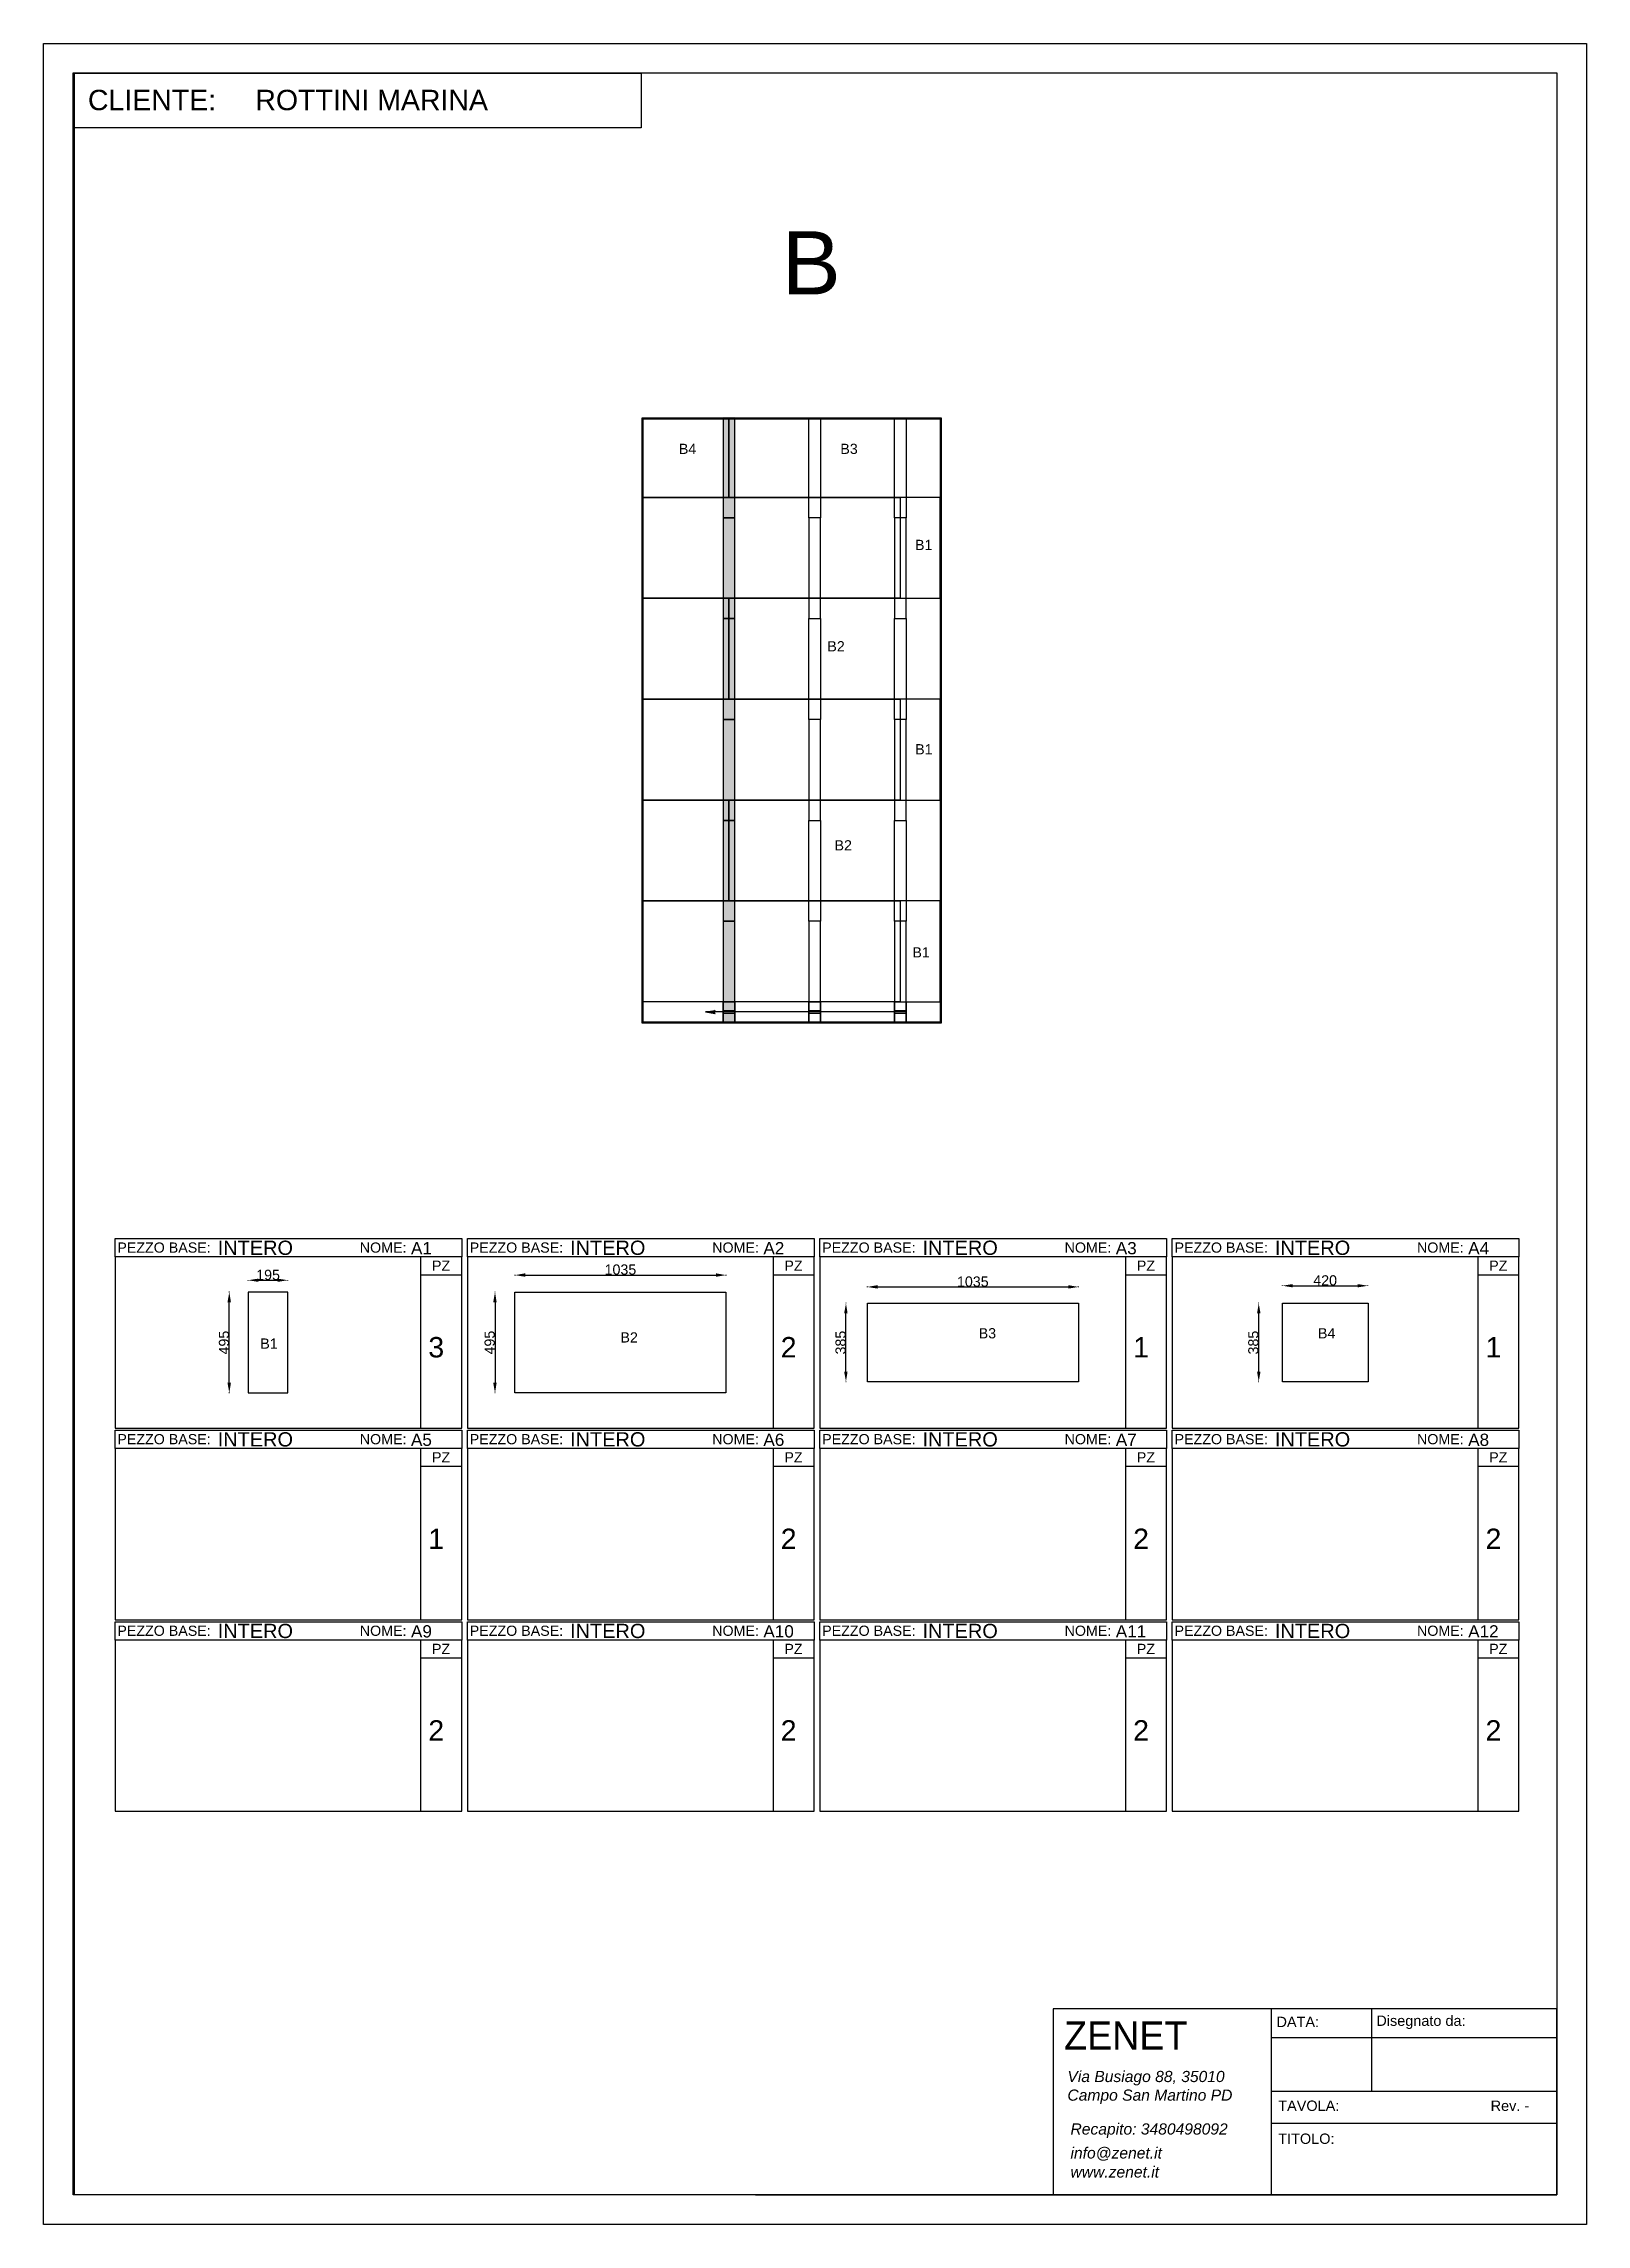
# Paper-space layout 'B' of a CAD drawing. Header units: millimetres. Extents: x 5 to 215, y -67 to 230.
# The model-space entities are those that its viewports show. They can reach past a viewport. Long polylines and large blocks are cut down to what shows.
import ezdxf

# ---------------------------------------------------------------- set-up
doc = ezdxf.new("R2010")
doc.units = ezdxf.units.MM
doc.linetypes.add('ACAD_ISO02W100', pattern=[15, 12, -3])
for name, color, linetype in [('- QUOTE', 7, 'Continuous'), ('DISTINTA PRODUZIONE', 7, 'Continuous'), ('FINESTRA', 7, 'Continuous'), ('MURALI CLIENTE', 8, 'ACAD_ISO02W100'), ('NOTE TECNICHE', 7, 'Continuous'), ('OFFSET', 2, 'Continuous'), ('PERIMETRO', 1, 'Continuous')]:
    doc.layers.add(name, color=color, linetype=linetype)
for name, color, linetype, true_color in [('INTERI', 7, 'Continuous', 0x00b51a), ('MURALI', 7, 'Continuous', 0x766a5e), ('PEZZI SU MISURA', 7, 'Continuous', 0xbb1e10), ('TABELLE TAGLIO', 7, 'Continuous', 0x7f868a), ('UNTERZO', 7, 'Continuous', 0xd40f7d)]:
    doc.layers.add(name, color=color, linetype=linetype, true_color=true_color)
doc.styles.get("Standard").update_dxf_attribs({"font": 'arial.ttf'})
doc.dimstyles.new('ISO-25', dxfattribs={"dimtxt": 50, "dimasz": 50, "dimexe": 1.25, "dimexo": 0.625, "dimtad": 1, "dimdec": 0, "dimtxsty": 'Standard', "dimcen": 2.5, "dimadec": 0, "dimazin": 0, "dimtfac": 1, "dimtdec": 0, "dimtmove": 0, "dimatfit": 3, "dimfxl": 1, "dimfxlon": 1, "dimarcsym": 0})

# ---------------------------------------------------------------- blocks, each defined once
blk = doc.blocks.new('LOGO ZENET CARTIGLIO')
at = {"insert": (-16.88, 18.82), "char_height": 7.0177, "attachment_point": 1}
blk.add_mtext_dynamic_manual_height_columns('{\\fBell MT|b0|i0|c0|p18;ZENET}', width=33.7069, gutter_width=164.16, heights=[0], dxfattribs=at)
blk = doc.blocks.new('INTERO FORATO')
at = {"layer": 'MURALI', "transparency": 33554470}
h = blk.add_hatch(color=256, dxfattribs=at)
h.dxf.hatch_style = 1
h.paths.add_polyline_path([(449, -100), (420, -100), (420, -495), (391, -495), (391, -595), (449, -595)])
h.paths.add_polyline_path([(420, -100), (391, -100), (391, -495), (420, -495)])
at = {"layer": 'MURALI', "true_color": 0x636466, "transparency": 33554687}
h = blk.add_hatch(color=251, dxfattribs=at)
h.dxf.hatch_style = 1
h.paths.add_polyline_path([(342, -545), (305, -545), (352, -553)])
h.paths.add_polyline_path([(352, -537), (305, -545), (342, -545)])
blk.add_lwpolyline([(0, 0), (1260, 0), (1260, -495), (0, -495), (0, 0)])
at = {"layer": 'MURALI'}
for points in [[(391, -100), (391, -595), (449, -595), (449, -100), (391, -100)], [(811, -100), (811, -595), (869, -595), (869, -100), (811, -100)], [(1231, -100), (1231, -595), (1289, -595), (1289, -100), (1231, -100)]]:
    blk.add_lwpolyline(points, dxfattribs=at)
at = {"layer": 'MURALI', "color": 251, "true_color": 0x636466}
for points in [[(305, -545), (352, -537)], [(1289, -545), (305, -545)], [(305, -545), (352, -553)], [(352, -537), (342, -545), (352, -553)]]:
    blk.add_lwpolyline(points, dxfattribs=at)
at = {"layer": 'MURALI'}
for points in [[(391, -537), (449, -537), (449, -553), (391, -553)], [(811, -537), (869, -537), (869, -553), (811, -553)], [(1231, -537), (1289, -537), (1289, -553), (1231, -553)]]:
    blk.add_lwpolyline(points, close=True, dxfattribs=at)
at = {"layer": 'MURALI CLIENTE'}
for points in [[(391, -495), (449, -495), (449, -595), (391, -595)], [(811, -495), (869, -495), (869, -595), (811, -595)], [(1231, -495), (1289, -495), (1289, -595), (1231, -595)]]:
    blk.add_lwpolyline(points, close=True, dxfattribs=at)
blk = doc.blocks.new('UNTERZO')
at = {"layer": 'MURALI', "transparency": 33554470}
h = blk.add_hatch(color=256, dxfattribs=at)
h.dxf.hatch_style = 1
h.paths.add_polyline_path([(384, -595), (442, -595), (442, -100), (413, -100), (413, -495), (384, -495)])
h.paths.add_polyline_path([(413, -100), (384, -100), (384, -495), (413, -495)], flags=17)
blk.add_lwpolyline([(-7, 0), (413, 0), (413, -495), (-7, -495), (-7, 0)])
at = {"layer": 'MURALI'}
blk.add_lwpolyline([(384, -100), (384, -595), (442, -595), (442, -100), (384, -100)], dxfattribs=at)
blk = doc.blocks.new('INTERO')
at = {"layer": 'MURALI', "transparency": 33554470}
h = blk.add_hatch(color=256, dxfattribs=at)
h.dxf.hatch_style = 1
h.paths.add_polyline_path([(428, -100), (399, -100), (399, -495), (370, -495), (370, -595), (428, -595)])
h.paths.add_polyline_path([(399, -100), (370, -100), (370, -495), (399, -495)])
blk.add_lwpolyline([(-21, 0), (1239, 0), (1239, -495), (-21, -495), (-21, 0)])
at = {"layer": 'MURALI'}
for points in [[(370, -100), (370, -595), (428, -595), (428, -100), (370, -100)], [(790, -100), (790, -595), (848, -595), (848, -100), (790, -100)], [(1210, -100), (1210, -595), (1268, -595), (1268, -100), (1210, -100)]]:
    blk.add_lwpolyline(points, dxfattribs=at)
blk = doc.blocks.new('TABELLA PEZZI')
at = {"layer": 'TABELLE TAGLIO'}
for points in [[(0, 0), (0, 90), (1700, 90), (1700, 0), (0, 0)], [(1500, -840), (1700, -840), (1700, 0), (1500, 0)], [(1700, -89), (1500, -89)]]:
    blk.add_lwpolyline(points, dxfattribs=at)
blk.add_lwpolyline([(0, -840), (1500, -840), (1500, 0), (0, 0)], close=True, dxfattribs=at)
for tag, p, height in [('DERIVAZIONE', (503, 10), 70), ('NOME', (1451, 13), 60), ('QUANTITA', (1536, -493), 100)]:
    blk.add_attdef(tag, p, '', height=height)
for s, p in [('PEZZO BASE:', (11, 21)), ('NOME:', (1200, 21)), ('PZ', (1554, -68))]:
    blk.add_text(s, height=50, dxfattribs=at).set_placement(p)
blk = doc.blocks.new('*D118')
at = {"layer": '- QUOTE', "color": 0, "lineweight": -2, "transparency": 16777216}
for p, q in [((-59534, -9225), (-59537, -9225)), ((-59535, -9670), (-59535, -9275)), ((-59534, -9720), (-59537, -9720))]:
    blk.add_line(p, q, dxfattribs=at)
at = {"layer": '- QUOTE', "color": 0, "transparency": 16777216}
for points in [[(-59544, -9275), (-59527, -9275), (-59535, -9225)], [(-59544, -9670), (-59527, -9670), (-59535, -9720)]]:
    blk.add_solid(points, dxfattribs=at)
at = {"layer": 'Defpoints', "color": 0, "transparency": 16777216}
for p in [(-59535, -9225), (-59443, -9225), (-59443, -9720)]:
    blk.add_point(p, dxfattribs=at)
at = {"layer": '- QUOTE', "color": 0, "transparency": 16777216, "insert": (-59561, -9473), "char_height": 50, "attachment_point": 5, "rotation": 90}
blk.add_mtext('495', dxfattribs=at)
blk = doc.blocks.new('*D119')
at = {"layer": '- QUOTE', "color": 0, "lineweight": -2, "transparency": 16777216}
for p, q in [((-59443, -9168), (-59443, -9166)), ((-59393, -9167), (-59298, -9167)), ((-59248, -9168), (-59248, -9166))]:
    blk.add_line(p, q, dxfattribs=at)
at = {"layer": '- QUOTE', "color": 0, "transparency": 16777216}
for points in [[(-59393, -9159), (-59393, -9175), (-59443, -9167)], [(-59298, -9159), (-59298, -9175), (-59248, -9167)]]:
    blk.add_solid(points, dxfattribs=at)
at = {"layer": 'Defpoints', "color": 0, "transparency": 16777216}
for p in [(-59248, -9167), (-59443, -9225), (-59248, -9225)]:
    blk.add_point(p, dxfattribs=at)
at = {"layer": '- QUOTE', "color": 0, "transparency": 16777216, "insert": (-59345, -9141), "char_height": 50, "attachment_point": 5}
blk.add_mtext('195', dxfattribs=at)
blk = doc.blocks.new('*D120')
at = {"layer": '- QUOTE', "color": 0, "lineweight": -2, "transparency": 16777216}
for p, q in [((-58134, -9143), (-58134, -9140)), ((-58084, -9142), (-57149, -9142)), ((-57099, -9143), (-57099, -9140))]:
    blk.add_line(p, q, dxfattribs=at)
at = {"layer": '- QUOTE', "color": 0, "transparency": 16777216}
for points in [[(-58084, -9133), (-58084, -9150), (-58134, -9142)], [(-57149, -9133), (-57149, -9150), (-57099, -9142)]]:
    blk.add_solid(points, dxfattribs=at)
at = {"layer": 'Defpoints', "color": 0, "transparency": 16777216}
for p in [(-57099, -9142), (-58134, -9225), (-57099, -9225)]:
    blk.add_point(p, dxfattribs=at)
at = {"layer": '- QUOTE', "color": 0, "transparency": 16777216, "insert": (-57617, -9115), "char_height": 50, "attachment_point": 5}
blk.add_mtext('1035', dxfattribs=at)
blk = doc.blocks.new('*D121')
at = {"layer": '- QUOTE', "color": 0, "lineweight": -2, "transparency": 16777216}
for p, q in [((-58231, -9225), (-58233, -9225)), ((-58232, -9275), (-58232, -9670)), ((-58231, -9720), (-58233, -9720))]:
    blk.add_line(p, q, dxfattribs=at)
at = {"layer": '- QUOTE', "color": 0, "transparency": 16777216}
for points in [[(-58241, -9275), (-58224, -9275), (-58232, -9225)], [(-58241, -9670), (-58224, -9670), (-58232, -9720)]]:
    blk.add_solid(points, dxfattribs=at)
at = {"layer": 'Defpoints', "color": 0, "transparency": 16777216}
for p in [(-58134, -9225), (-58232, -9720), (-58134, -9720)]:
    blk.add_point(p, dxfattribs=at)
at = {"layer": '- QUOTE', "color": 0, "transparency": 16777216, "insert": (-58258, -9473), "char_height": 50, "attachment_point": 5, "rotation": 90}
blk.add_mtext('495', dxfattribs=at)
blk = doc.blocks.new('*D122')
at = {"layer": '- QUOTE', "color": 0, "lineweight": -2, "transparency": 16777216}
for p, q in [((-56406, -9201), (-56406, -9198)), ((-56356, -9200), (-55421, -9200)), ((-55371, -9201), (-55371, -9198))]:
    blk.add_line(p, q, dxfattribs=at)
at = {"layer": '- QUOTE', "color": 0, "transparency": 16777216}
for points in [[(-56356, -9191), (-56356, -9208), (-56406, -9200)], [(-55421, -9191), (-55421, -9208), (-55371, -9200)]]:
    blk.add_solid(points, dxfattribs=at)
at = {"layer": 'Defpoints', "color": 0, "transparency": 16777216}
for p in [(-55371, -9200), (-56406, -9280), (-55371, -9280)]:
    blk.add_point(p, dxfattribs=at)
at = {"layer": '- QUOTE', "color": 0, "transparency": 16777216, "insert": (-55889, -9174), "char_height": 50, "attachment_point": 5}
blk.add_mtext('1035', dxfattribs=at)
blk = doc.blocks.new('*D123')
at = {"layer": '- QUOTE', "color": 0, "lineweight": -2, "transparency": 16777216}
for p, q in [((-56510, -9280), (-56512, -9280)), ((-56511, -9615), (-56511, -9330)), ((-56510, -9665), (-56512, -9665))]:
    blk.add_line(p, q, dxfattribs=at)
at = {"layer": '- QUOTE', "color": 0, "transparency": 16777216}
for points in [[(-56520, -9330), (-56503, -9330), (-56511, -9280)], [(-56520, -9615), (-56503, -9615), (-56511, -9665)]]:
    blk.add_solid(points, dxfattribs=at)
at = {"layer": 'Defpoints', "color": 0, "transparency": 16777216}
for p in [(-56511, -9280), (-56406, -9280), (-56406, -9665)]:
    blk.add_point(p, dxfattribs=at)
at = {"layer": '- QUOTE', "color": 0, "transparency": 16777216, "insert": (-56537, -9473), "char_height": 50, "attachment_point": 5, "rotation": 90}
blk.add_mtext('385', dxfattribs=at)
blk = doc.blocks.new('*D124')
at = {"layer": '- QUOTE', "color": 0, "lineweight": -2, "transparency": 16777216}
for p, q in [((-54486, -9280), (-54488, -9280)), ((-54487, -9615), (-54487, -9330)), ((-54486, -9665), (-54488, -9665))]:
    blk.add_line(p, q, dxfattribs=at)
at = {"layer": '- QUOTE', "color": 0, "transparency": 16777216}
for points in [[(-54495, -9330), (-54478, -9330), (-54487, -9280)], [(-54495, -9615), (-54478, -9615), (-54487, -9665)]]:
    blk.add_solid(points, dxfattribs=at)
at = {"layer": 'Defpoints', "color": 0, "transparency": 16777216}
for p in [(-54487, -9280), (-54371, -9280), (-54371, -9665)]:
    blk.add_point(p, dxfattribs=at)
at = {"layer": '- QUOTE', "color": 0, "transparency": 16777216, "insert": (-54513, -9473), "char_height": 50, "attachment_point": 5, "rotation": 90}
blk.add_mtext('385', dxfattribs=at)
blk = doc.blocks.new('*D125')
at = {"layer": '- QUOTE', "color": 0, "lineweight": -2, "transparency": 16777216}
for p, q in [((-54371, -9195), (-54371, -9193)), ((-54321, -9194), (-54001, -9194)), ((-53951, -9195), (-53951, -9193))]:
    blk.add_line(p, q, dxfattribs=at)
at = {"layer": '- QUOTE', "color": 0, "transparency": 16777216}
for points in [[(-54321, -9186), (-54321, -9202), (-54371, -9194)], [(-54001, -9186), (-54001, -9202), (-53951, -9194)]]:
    blk.add_solid(points, dxfattribs=at)
at = {"layer": 'Defpoints', "color": 0, "transparency": 16777216}
for p in [(-53951, -9194), (-54371, -9280), (-53951, -9280)]:
    blk.add_point(p, dxfattribs=at)
at = {"layer": '- QUOTE', "color": 0, "transparency": 16777216, "insert": (-54161, -9168), "char_height": 50, "attachment_point": 5}
blk.add_mtext('420', dxfattribs=at)

msp = doc.modelspace()

# ---------------------------------------------------------------- hatches: boundary and pattern name
at = {"layer": 'MURALI', "transparency": 33554470}
h = msp.add_hatch(color=256, dxfattribs=at)
h.dxf.hatch_style = 1
h.paths.add_polyline_path([(-57113.7, -5425.9), (-57055.7, -5425.9), (-57055.7, -4930.9), (-57084.7, -4930.9), (-57084.7, -5325.9), (-57113.7, -5325.9)])
h.paths.add_polyline_path([(-57084.7, -4930.9), (-57113.7, -4930.9), (-57113.7, -5325.9), (-57084.7, -5325.9)], flags=17)

# ---------------------------------------------------------------- linework, layer by layer
msp.add_lwpolyline([(-60296.3, -13652), (-53022.2, -13652), (-53022.2, -3245), (-60296.3, -3245)], close=True)
at = {"layer": 'FINESTRA'}
msp.add_lwpolyline([(-60296.3, -3245), (-57515.4, -3245), (-57515.4, -3513.6), (-60296.3, -3513.6)], close=True, dxfattribs=at)
at = {"layer": 'MURALI'}
msp.add_lwpolyline([(-57113.7, -4940.9), (-57113.7, -5425.9), (-57055.7, -5425.9), (-57055.7, -4940.9), (-57113.7, -4940.9)], dxfattribs=at)
for points in [[(-56693.7, -4940.9), (-56635.7, -4940.9), (-56635.7, -5425.9), (-56693.7, -5425.9)], [(-56273.7, -4940.9), (-56215.7, -4940.9), (-56215.7, -5425.9), (-56273.7, -5425.9)], [(-56693.7, -5920.9), (-56635.7, -5920.9), (-56635.7, -6415.9), (-56693.7, -6415.9)], [(-56273.7, -5920.9), (-56215.7, -5920.9), (-56215.7, -6415.9), (-56273.7, -6415.9)], [(-56693.7, -6910.9), (-56635.7, -6910.9), (-56635.7, -7405.9), (-56693.7, -7405.9)], [(-56273.7, -6910.9), (-56215.7, -6910.9), (-56215.7, -7405.9), (-56273.7, -7405.9)]]:
    msp.add_lwpolyline(points, close=True, dxfattribs=at)
at = {"layer": 'OFFSET'}
msp.add_lwpolyline([(-57504.7, -4940.9), (-56049.7, -4940.9), (-56049.7, -7900.9), (-57504.7, -7900.9)], close=True, dxfattribs=at)
at = {"layer": 'PERIMETRO'}
msp.add_lwpolyline([(-57509.7, -4935.9), (-56044.7, -4935.9), (-56044.7, -7905.9), (-57509.7, -7905.9), (-57509.7, -4935.9)], dxfattribs=at)
at = {"layer": 'PEZZI SU MISURA'}
for points in [[(-57504.7, -4940.9), (-57084.7, -4940.9), (-57084.7, -5325.9), (-57504.7, -5325.9)], [(-57084.7, -4940.9), (-56049.7, -4940.9), (-56049.7, -5325.9), (-57084.7, -5325.9)], [(-57084.7, -5820.9), (-56049.7, -5820.9), (-56049.7, -6315.9), (-57084.7, -6315.9)], [(-57084.7, -6810.9), (-56049.7, -6810.9), (-56049.7, -7305.9), (-57084.7, -7305.9)], [(-58134.4, -9225.2), (-57099.4, -9225.2), (-57099.4, -9720.2), (-58134.4, -9720.2)], [(-56406.2, -9280.2), (-55371.2, -9280.2), (-55371.2, -9665.2), (-56406.2, -9665.2)], [(-54370.6, -9280.2), (-53950.6, -9280.2), (-53950.6, -9665.2), (-54370.6, -9665.2)]]:
    msp.add_lwpolyline(points, close=True, dxfattribs=at)
for points in [[(-56244.7, -5325.9), (-56244.7, -5820.9), (-56049.7, -5820.9), (-56049.7, -5325.9), (-56244.7, -5325.9)], [(-56244.7, -6315.9), (-56244.7, -6810.9), (-56049.7, -6810.9), (-56049.7, -6315.9), (-56244.7, -6315.9)], [(-56244.7, -7305.9), (-56244.7, -7800.9), (-56049.7, -7800.9), (-56049.7, -7305.9), (-56244.7, -7305.9)], [(-59442.6, -9225.2), (-59442.6, -9720.2), (-59247.6, -9720.2), (-59247.6, -9225.2), (-59442.6, -9225.2)]]:
    msp.add_lwpolyline(points, dxfattribs=at)

# ---------------------------------------------------------------- block references
at = {"layer": 'INTERI'}
for name, p in [('INTERO', (-57483.7, -5325.9)), ('INTERO', (-57483.7, -6315.9)), ('INTERO FORATO', (-57504.7, -7305.9))]:
    msp.add_blockref(name, p, dxfattribs=at)
at = {"layer": 'TABELLE TAGLIO'}
for p, values in [((-60095.1, -9052.7), {'QUANTITA': '3', 'DERIVAZIONE': 'INTERO', 'NOME': 'A1'}), ((-58366.9, -9052.7), {'QUANTITA': '2', 'DERIVAZIONE': 'INTERO', 'NOME': 'A2'}), ((-56638.7, -9052.7), {'QUANTITA': '1', 'DERIVAZIONE': 'INTERO', 'NOME': 'A3'}), ((-54910.6, -9052.7), {'QUANTITA': '1', 'DERIVAZIONE': 'INTERO', 'NOME': 'A4'}), ((-60095.1, -9992.7), {'QUANTITA': '1', 'DERIVAZIONE': 'INTERO', 'NOME': 'A5'}), ((-58366.9, -9992.7), {'QUANTITA': '2', 'DERIVAZIONE': 'INTERO', 'NOME': 'A6'}), ((-56638.7, -9992.7), {'QUANTITA': '2', 'DERIVAZIONE': 'INTERO', 'NOME': 'A7'}), ((-54910.6, -9992.7), {'QUANTITA': '2', 'DERIVAZIONE': 'INTERO', 'NOME': 'A8'}), ((-60095.1, -10932.7), {'QUANTITA': '2', 'DERIVAZIONE': 'INTERO', 'NOME': 'A9'}), ((-58366.9, -10932.7), {'QUANTITA': '2', 'DERIVAZIONE': 'INTERO', 'NOME': 'A10'}), ((-56638.7, -10932.7), {'QUANTITA': '2', 'DERIVAZIONE': 'INTERO', 'NOME': 'A11'}), ((-54910.6, -10932.7), {'QUANTITA': '2', 'DERIVAZIONE': 'INTERO', 'NOME': 'A12'})]:
    msp.add_blockref('TABELLA PEZZI', p, dxfattribs=at).add_auto_attribs(values)
at = {"layer": 'UNTERZO'}
for p in [(-57497.7, -5820.9), (-57497.7, -6810.9)]:
    msp.add_blockref('UNTERZO', p, dxfattribs=at)

# ---------------------------------------------------------------- texts
at = {"layer": 'DISTINTA PRODUZIONE', "char_height": 50, "attachment_point": 1}
for s, insert in [('B4', (-57330.5, -5062.9)), ('B3', (-56538.6, -5062.9)), ('B1', (-56172.3, -5534.2)), ('B2', (-56602.4, -6031.5)), ('B1', (-56171.7, -6536.8)), ('B2', (-56567.2, -7008.1)), ('B1', (-56185.2, -7533.3)), ('B3', (-55860.1, -9402.2)), ('B4', (-54196.4, -9402.2)), ('B1', (-59383.1, -9452.7)), ('B2', (-57616.9, -9422.5))]:
    msp.add_mtext_dynamic_manual_height_columns(s, width=389.083, gutter_width=1550.9, heights=[0], dxfattribs=dict(at, insert=insert))
at = {"layer": 'FINESTRA', "char_height": 100, "attachment_point": 1}
for s, width, insert in [('CLIENTE:', 1075.057, (-60228.4, -3326.3)), ('ROTTINI MARINA', 5202.875, (-59407.3, -3326.2))]:
    msp.add_mtext_dynamic_manual_height_columns(s, width=width, gutter_width=1550.9, heights=[0], dxfattribs=dict(at, insert=insert))
at = {"layer": 'NOTE TECNICHE', "insert": (-56825.7, -4020.1), "char_height": 310.2, "attachment_point": 1}
msp.add_mtext_dynamic_manual_height_columns('B', width=1434.859, gutter_width=1550.9, heights=[0], dxfattribs=at)

# ---------------------------------------------------------------- dimensions: what is measured, and where the dimension line sits
at = {"layer": '- QUOTE'}
for base, p1, p2, picture, middle in [((-57099.4, -9141.5), (-58134.4, -9225.2), (-57099.4, -9225.2), '*D120', (-57616.9, -9115.4)), ((-59247.6, -9167.1), (-59442.6, -9225.2), (-59247.6, -9225.2), '*D119', (-59345.1, -9140.9)), ((-55371.2, -9199.7), (-56406.2, -9280.2), (-55371.2, -9280.2), '*D122', (-55888.7, -9173.5)), ((-53950.6, -9193.9), (-54370.6, -9280.2), (-53950.6, -9280.2), '*D125', (-54160.6, -9167.8))]:
    dim = msp.add_linear_dim(base=base, p1=p1, p2=p2, dimstyle='ISO-25', dxfattribs=at)
    dim.commit()
    dim.dimension.update_dxf_attribs({"geometry": picture, "text_midpoint": middle})
for base, p1, p2, picture, middle in [((-59535.3, -9225.2), (-59442.6, -9720.2), (-59442.6, -9225.2), '*D118', (-59561.4, -9472.7)), ((-58232.2, -9720.2), (-58134.4, -9225.2), (-58134.4, -9720.2), '*D121', (-58258.4, -9472.7)), ((-56511.2, -9280.2), (-56406.2, -9665.2), (-56406.2, -9280.2), '*D123', (-56537.4, -9472.7)), ((-54486.6, -9280.2), (-54370.6, -9665.2), (-54370.6, -9280.2), '*D124', (-54512.8, -9472.7))]:
    dim = msp.add_linear_dim(base=base, p1=p1, p2=p2, angle=90, dimstyle='ISO-25', dxfattribs=at)
    dim.commit()
    dim.dimension.update_dxf_attribs({"geometry": picture, "text_midpoint": middle})

psp = doc.layouts.new('B')

# ---------------------------------------------------------------- linework, layer by layer
for p, q in [((186.09, -37.87), (186.09, -49.09)), ((172.45, -41.78), (211.33, -41.78)), ((172.45, -49.09), (211.33, -49.09)), ((172.45, -53.48), (211.33, -53.48)), ((102.21, -63.24), (211.33, -63.24))]:
    psp.add_line(p, q)
for points in [[(5.33, -67.24), (5.33, 229.76), (215.33, 229.76), (215.33, -67.24), (5.33, -67.24)], [(211.33, -63.24), (211.33, -37.87), (142.73, -37.87), (142.73, -63.24)], [(172.45, -63.24), (172.45, -37.87)]]:
    psp.add_lwpolyline(points)
psp.add_lwpolyline([(9.33, -63.24), (9.33, 225.76), (211.33, 225.76), (211.33, -63.24)], close=True)

# ---------------------------------------------------------------- block references
at = {"xscale": 0.5456736392530517, "yscale": 0.5456736392530517, "zscale": 0.5456736392530517}
psp.add_blockref('LOGO ZENET CARTIGLIO', (153.45, -49.87), dxfattribs=at)

# ---------------------------------------------------------------- texts
at = {"attachment_point": 1}
for s, width, heights, insert, char_height in [('DATA:', 24.704, [0], (173.15, -38.96), 1.409), ('Disegnato da: ', 24.704, [0], (186.74, -38.8), 1.409), ('{\\fArial|b0|i1|c0|p34;Via Busiago 88, 35010 \\PCampo San Martino PD}', 73.7288, [0], (144.69, -46.34), 1.5225), ('TAVOLA:', 24.704, [0], (173.39, -50.38), 1.409), ('Rev. -', 24.704, [0], (202.3, -50.38), 1.409), ('{\\fArial|b0|i1|c0|p34;Recapito: 3480498092}', 73.7288, [2.89], (145.11, -53.49), 1.5225), ('TITOLO:', 24.704, [0], (173.39, -54.87), 1.409), ('{\\fArial|b0|i1|c0|p34;info@zenet.it}', 73.7288, [2.89], (145.11, -56.75), 1.5225), ('{\\fArial|b0|i1|c0|p34;www.zenet.it}', 73.7288, [2.89], (145.11, -59.34), 1.5225)]:
    psp.add_mtext_dynamic_manual_height_columns(s, width=width, gutter_width=7.04, heights=heights, dxfattribs=dict(at, insert=insert, char_height=char_height))

# ---------------------------------------------------------------- viewports
at = {"layer": '0'}
psp.add_viewport(center=(110.33, 81.26), size=(202, 289), view_center_point=(-56662.85, -8449.34), view_height=10411.512, dxfattribs=at)

doc.saveas('drawing.dxf')
